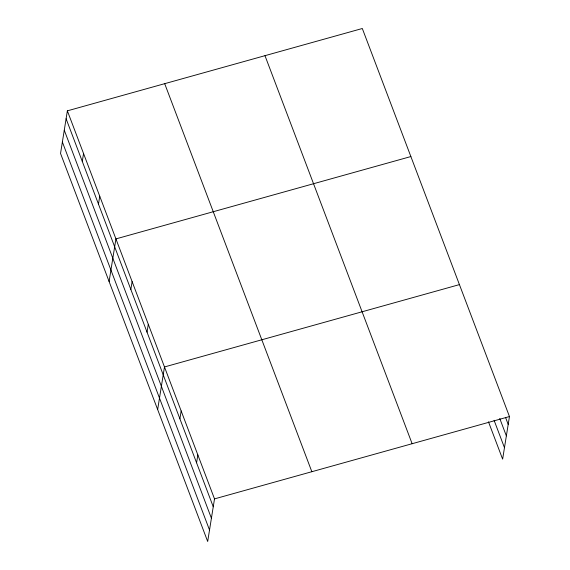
<?xml version="1.0" encoding="UTF-8"?>
<svg xmlns="http://www.w3.org/2000/svg" width="570" height="570" viewBox="0 0 570 570"><rect width="100%" height="100%" fill="white"/><g stroke="black" fill="none" stroke-linecap="round" stroke-linejoin="round"><path stroke-width="0.85" d="M67.367 110.844L60.541 153.458L207.687 541.5L214.512 498.885L67.367 110.844L362.313 28.5L509.459 416.542L502.633 459.156L488.476 421.814M82.287 161.424L83.548 153.529M98.475 204.11L99.736 196.215M109.098 281.516L115.924 238.901L410.87 156.55M130.844 289.482L132.112 281.587M147.032 332.16L148.3 324.273M157.655 409.566L164.481 366.952L459.427 284.608M179.899 418.822L181.16 410.934M196.572 462.804L197.84 454.91M214.512 498.885L509.459 416.542M505.683 417.796L508.198 424.436M499.755 418.466L506.359 435.893M494.09 420.311L504.471 447.699M264.979 55.675L412.131 443.716M164.694 83.669L311.847 471.711M66.099 118.738L213.251 506.78M64.267 130.195L211.413 518.237M62.372 142.001L209.525 530.043"/></g></svg>
